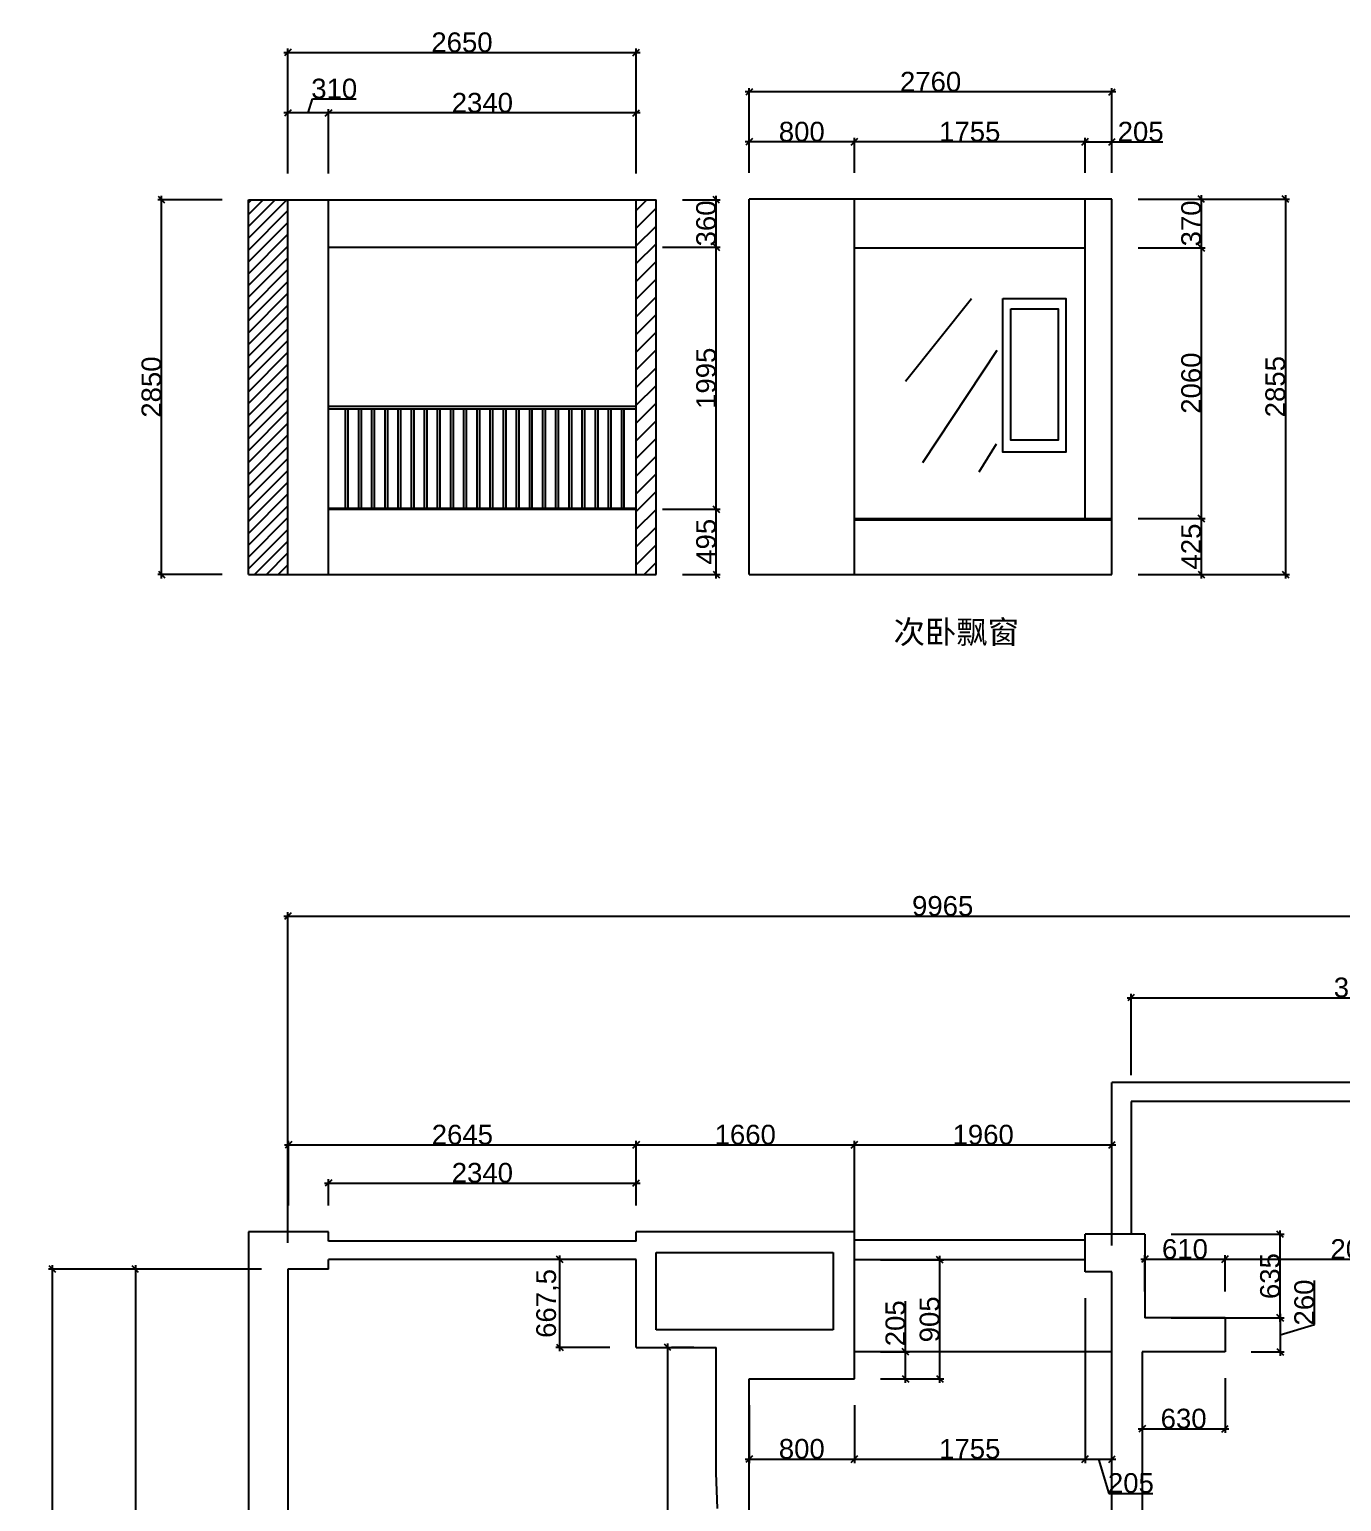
# Model space of a CAD drawing. Header units: millimetres. Extents: x -1666 to 220555, y -7114 to 28673.
# Drawn here: x -1666 to 8317, y 5387 to 16586 of the extents above; entities that cross this region are included whole.
import ezdxf

# ---------------------------------------------------------------- set-up
doc = ezdxf.new("R2010")
doc.units = ezdxf.units.MM
doc.header["$LTSCALE"] = 80
doc.styles.add('MtXpl_', font='')
doc.styles.get("Standard").update_dxf_attribs({"font": 'arial.ttf'})
doc.styles.get('MtXpl_').set_extended_font_data('SimSun')
doc.dimstyles.new('ISO-25', dxfattribs={"dimtxt": 150, "dimasz": 50, "dimexe": 30, "dimexo": 200, "dimtad": 1, "dimtxsty": 'Standard', "dimblk": 'OBLIQUE', "dimcen": 2.5, "dimdle": 30, "dimclrd": 3, "dimclre": 3, "dimclrt": 3, "dimadec": 0, "dimazin": 0, "dimtfac": 1, "dimtmove": 0, "dimatfit": 3, "dimfxl": 1, "dimtfillclr": 3, "dimarcsym": 0})

# ---------------------------------------------------------------- blocks, each defined once
blk = doc.blocks.new('_Oblique')
at = {"color": 0, "linetype": 'ByBlock', "lineweight": -2}
blk.add_line((-0.5, -0.5), (0.5, 0.5), dxfattribs=at)
blk = doc.blocks.new('*D1')
at = {"color": 3, "lineweight": -2, "transparency": 16777216}
for p, q in [((6770, 15295), (7920, 15295)), ((7890, 15325), (7890, 12410)), ((6770, 12440), (7920, 12440))]:
    blk.add_line(p, q, dxfattribs=at)
at = {"layer": 'Defpoints', "color": 0, "transparency": 16777216}
for p in [(6570, 15295), (6570, 12440), (7890, 12440)]:
    blk.add_point(p, dxfattribs=at)
at = {"color": 3, "lineweight": -2, "transparency": 16777216, "xscale": 50, "yscale": 50, "zscale": 50}
for p, rotation in [((7890, 15295), 90), ((7890, 12440), 270)]:
    blk.add_blockref('_Oblique', p, dxfattribs=dict(at, rotation=rotation))
at = {"color": 3, "transparency": 16777216, "insert": (7813, 13868), "char_height": 150, "attachment_point": 5, "rotation": 90}
blk.add_mtext('2855', dxfattribs=at)
blk = doc.blocks.new('*D3')
at = {"color": 3, "lineweight": -2, "transparency": 16777216}
for p, q in [((6365, 15495), (6365, 15760)), ((6365, 15730), (6600, 15730)), ((6570, 15495), (6570, 15760)), ((6570, 15730), (6956, 15730))]:
    blk.add_line(p, q, dxfattribs=at)
at = {"layer": 'Defpoints', "color": 0, "transparency": 16777216}
for p in [(6365, 15730), (6365, 15295), (6570, 15295)]:
    blk.add_point(p, dxfattribs=at)
at = {"color": 3, "lineweight": -2, "transparency": 16777216, "xscale": 50, "yscale": 50, "zscale": 50, "rotation": 180}
blk.add_blockref('_Oblique', (6365, 15730), dxfattribs=at)
at = {"color": 3, "lineweight": -2, "transparency": 16777216, "xscale": 50, "yscale": 50, "zscale": 50}
blk.add_blockref('_Oblique', (6570, 15730), dxfattribs=at)
at = {"color": 3, "transparency": 16777216, "insert": (6788, 15807), "char_height": 150, "attachment_point": 5}
blk.add_mtext('205', dxfattribs=at)
blk = doc.blocks.new('*D4')
at = {"color": 3, "lineweight": -2, "transparency": 16777216}
for p, q in [((6395, 15730), (4580, 15730)), ((4610, 15495), (4610, 15760)), ((6365, 15495), (6365, 15760))]:
    blk.add_line(p, q, dxfattribs=at)
at = {"layer": 'Defpoints', "color": 0, "transparency": 16777216}
for p in [(4610, 15730), (4610, 15295), (6365, 15295)]:
    blk.add_point(p, dxfattribs=at)
at = {"color": 3, "lineweight": -2, "transparency": 16777216, "xscale": 50, "yscale": 50, "zscale": 50, "rotation": 180}
blk.add_blockref('_Oblique', (4610, 15730), dxfattribs=at)
at = {"color": 3, "lineweight": -2, "transparency": 16777216, "xscale": 50, "yscale": 50, "zscale": 50}
blk.add_blockref('_Oblique', (6365, 15730), dxfattribs=at)
at = {"color": 3, "transparency": 16777216, "insert": (5488, 15807), "char_height": 150, "attachment_point": 5}
blk.add_mtext('1755', dxfattribs=at)
blk = doc.blocks.new('*D5')
at = {"color": 3, "lineweight": -2, "transparency": 16777216}
for p, q in [((4640, 15730), (3780, 15730)), ((3810, 15495), (3810, 15760)), ((4610, 15495), (4610, 15760))]:
    blk.add_line(p, q, dxfattribs=at)
at = {"layer": 'Defpoints', "color": 0, "transparency": 16777216}
for p in [(3810, 15730), (3810, 15295), (4610, 15295)]:
    blk.add_point(p, dxfattribs=at)
at = {"color": 3, "lineweight": -2, "transparency": 16777216, "xscale": 50, "yscale": 50, "zscale": 50, "rotation": 180}
blk.add_blockref('_Oblique', (3810, 15730), dxfattribs=at)
at = {"color": 3, "lineweight": -2, "transparency": 16777216, "xscale": 50, "yscale": 50, "zscale": 50}
blk.add_blockref('_Oblique', (4610, 15730), dxfattribs=at)
at = {"color": 3, "transparency": 16777216, "insert": (4210, 15807), "char_height": 150, "attachment_point": 5}
blk.add_mtext('800', dxfattribs=at)
blk = doc.blocks.new('*D6')
at = {"color": 3, "lineweight": -2, "transparency": 16777216}
for p, q in [((7250, 12410), (7250, 12895)), ((6770, 12865), (7280, 12865)), ((6770, 12440), (7280, 12440))]:
    blk.add_line(p, q, dxfattribs=at)
at = {"layer": 'Defpoints', "color": 0, "transparency": 16777216}
for p in [(6570, 12865), (7250, 12865), (6570, 12440)]:
    blk.add_point(p, dxfattribs=at)
at = {"color": 3, "lineweight": -2, "transparency": 16777216, "xscale": 50, "yscale": 50, "zscale": 50}
for p, rotation in [((7250, 12865), 90), ((7250, 12440), 270)]:
    blk.add_blockref('_Oblique', p, dxfattribs=dict(at, rotation=rotation))
at = {"color": 3, "transparency": 16777216, "insert": (7173, 12652), "char_height": 150, "attachment_point": 5, "rotation": 90}
blk.add_mtext('425', dxfattribs=at)
blk = doc.blocks.new('*D7')
at = {"color": 3, "lineweight": -2, "transparency": 16777216}
for p, q in [((6770, 14925), (7280, 14925)), ((7250, 12835), (7250, 14955)), ((6770, 12865), (7280, 12865))]:
    blk.add_line(p, q, dxfattribs=at)
at = {"layer": 'Defpoints', "color": 0, "transparency": 16777216}
for p in [(6570, 14925), (7250, 14925), (6570, 12865)]:
    blk.add_point(p, dxfattribs=at)
at = {"color": 3, "lineweight": -2, "transparency": 16777216, "xscale": 50, "yscale": 50, "zscale": 50}
for p, rotation in [((7250, 14925), 90), ((7250, 12865), 270)]:
    blk.add_blockref('_Oblique', p, dxfattribs=dict(at, rotation=rotation))
at = {"color": 3, "transparency": 16777216, "insert": (7173, 13895), "char_height": 150, "attachment_point": 5, "rotation": 90}
blk.add_mtext('2060', dxfattribs=at)
blk = doc.blocks.new('*D8')
at = {"color": 3, "lineweight": -2, "transparency": 16777216}
for p, q in [((6770, 15295), (7280, 15295)), ((7250, 14895), (7250, 15325)), ((6770, 14925), (7280, 14925))]:
    blk.add_line(p, q, dxfattribs=at)
at = {"layer": 'Defpoints', "color": 0, "transparency": 16777216}
for p in [(6570, 15295), (7250, 15295), (6570, 14925)]:
    blk.add_point(p, dxfattribs=at)
at = {"color": 3, "lineweight": -2, "transparency": 16777216, "xscale": 50, "yscale": 50, "zscale": 50}
for p, rotation in [((7250, 15295), 90), ((7250, 14925), 270)]:
    blk.add_blockref('_Oblique', p, dxfattribs=dict(at, rotation=rotation))
at = {"color": 3, "transparency": 16777216, "insert": (7173, 15110), "char_height": 150, "attachment_point": 5, "rotation": 90}
blk.add_mtext('370', dxfattribs=at)
blk = doc.blocks.new('*D9')
at = {"color": 3, "lineweight": -2, "transparency": 16777216}
for p, q in [((3810, 15495), (3810, 16140)), ((6570, 15495), (6570, 16140)), ((6600, 16110), (3780, 16110))]:
    blk.add_line(p, q, dxfattribs=at)
at = {"layer": 'Defpoints', "color": 0, "transparency": 16777216}
for p in [(3810, 16110), (3810, 15295), (6570, 15295)]:
    blk.add_point(p, dxfattribs=at)
at = {"color": 3, "lineweight": -2, "transparency": 16777216, "xscale": 50, "yscale": 50, "zscale": 50, "rotation": 180}
blk.add_blockref('_Oblique', (3810, 16110), dxfattribs=at)
at = {"color": 3, "lineweight": -2, "transparency": 16777216, "xscale": 50, "yscale": 50, "zscale": 50}
blk.add_blockref('_Oblique', (6570, 16110), dxfattribs=at)
at = {"color": 3, "transparency": 16777216, "insert": (5190, 16187), "char_height": 150, "attachment_point": 5}
blk.add_mtext('2760', dxfattribs=at)
blk = doc.blocks.new('*D11')
at = {"color": 3, "lineweight": -2, "transparency": 16777216}
for p, q in [((275, 8100), (2980, 8100)), ((305, 7640), (305, 8130)), ((2950, 7640), (2950, 8130))]:
    blk.add_line(p, q, dxfattribs=at)
at = {"layer": 'Defpoints', "color": 0, "transparency": 16777216}
for p in [(2950, 8100), (305, 7440), (2950, 7440)]:
    blk.add_point(p, dxfattribs=at)
at = {"color": 3, "lineweight": -2, "transparency": 16777216, "xscale": 50, "yscale": 50, "zscale": 50, "rotation": 180}
blk.add_blockref('_Oblique', (305, 8100), dxfattribs=at)
at = {"color": 3, "lineweight": -2, "transparency": 16777216, "xscale": 50, "yscale": 50, "zscale": 50}
blk.add_blockref('_Oblique', (2950, 8100), dxfattribs=at)
at = {"color": 3, "transparency": 16777216, "insert": (1628, 8177), "char_height": 150, "attachment_point": 5}
blk.add_mtext('2645', dxfattribs=at)
blk = doc.blocks.new('*D12')
at = {"color": 3, "lineweight": -2, "transparency": 16777216}
for p, q in [((2920, 8100), (4640, 8100)), ((2950, 7640), (2950, 8130)), ((4610, 7425), (4610, 8130))]:
    blk.add_line(p, q, dxfattribs=at)
at = {"layer": 'Defpoints', "color": 0, "transparency": 16777216}
for p in [(4610, 8100), (2950, 7440), (4610, 7225)]:
    blk.add_point(p, dxfattribs=at)
at = {"color": 3, "lineweight": -2, "transparency": 16777216, "xscale": 50, "yscale": 50, "zscale": 50, "rotation": 180}
blk.add_blockref('_Oblique', (2950, 8100), dxfattribs=at)
at = {"color": 3, "lineweight": -2, "transparency": 16777216, "xscale": 50, "yscale": 50, "zscale": 50}
blk.add_blockref('_Oblique', (4610, 8100), dxfattribs=at)
at = {"color": 3, "transparency": 16777216, "insert": (3780, 8177), "char_height": 150, "attachment_point": 5}
blk.add_mtext('1660', dxfattribs=at)
blk = doc.blocks.new('*D13')
at = {"color": 3, "lineweight": -2, "transparency": 16777216}
for p, q in [((4580, 8100), (6600, 8100)), ((4610, 7425), (4610, 8130)), ((6570, 7335), (6570, 8130))]:
    blk.add_line(p, q, dxfattribs=at)
at = {"layer": 'Defpoints', "color": 0, "transparency": 16777216}
for p in [(6570, 8100), (4610, 7225), (6570, 7135)]:
    blk.add_point(p, dxfattribs=at)
at = {"color": 3, "lineweight": -2, "transparency": 16777216, "xscale": 50, "yscale": 50, "zscale": 50, "rotation": 180}
blk.add_blockref('_Oblique', (4610, 8100), dxfattribs=at)
at = {"color": 3, "lineweight": -2, "transparency": 16777216, "xscale": 50, "yscale": 50, "zscale": 50}
blk.add_blockref('_Oblique', (6570, 8100), dxfattribs=at)
at = {"color": 3, "transparency": 16777216, "insert": (5590, 8177), "char_height": 150, "attachment_point": 5}
blk.add_mtext('1960', dxfattribs=at)
blk = doc.blocks.new('*D14')
at = {"color": 3, "lineweight": -2, "transparency": 16777216}
for p, q in [((6685, 9220), (10295, 9220)), ((6715, 8630), (6715, 9250)), ((10265, 8630), (10265, 9250))]:
    blk.add_line(p, q, dxfattribs=at)
at = {"layer": 'Defpoints', "color": 0, "transparency": 16777216}
for p in [(10265, 9220), (6715, 8430), (10265, 8430)]:
    blk.add_point(p, dxfattribs=at)
at = {"color": 3, "lineweight": -2, "transparency": 16777216, "xscale": 50, "yscale": 50, "zscale": 50, "rotation": 180}
blk.add_blockref('_Oblique', (6715, 9220), dxfattribs=at)
at = {"color": 3, "lineweight": -2, "transparency": 16777216, "xscale": 50, "yscale": 50, "zscale": 50}
blk.add_blockref('_Oblique', (10265, 9220), dxfattribs=at)
at = {"color": 3, "transparency": 16777216, "insert": (8490, 9297), "char_height": 150, "attachment_point": 5}
blk.add_mtext('3550', dxfattribs=at)
blk = doc.blocks.new('*D37')
at = {"color": 3, "lineweight": -2, "transparency": 16777216}
for p, q in [((-860, 7185), (-860, 2955)), ((100, 7155), (-890, 7155)), ((100, 2985), (-890, 2985))]:
    blk.add_line(p, q, dxfattribs=at)
at = {"layer": 'Defpoints', "color": 0, "transparency": 16777216}
for p in [(300, 7155), (-860, 2985), (300, 2985)]:
    blk.add_point(p, dxfattribs=at)
at = {"color": 3, "lineweight": -2, "transparency": 16777216, "xscale": 50, "yscale": 50, "zscale": 50}
for p, rotation in [((-860, 7155), 90), ((-860, 2985), 270)]:
    blk.add_blockref('_Oblique', p, dxfattribs=dict(at, rotation=rotation))
at = {"color": 3, "transparency": 16777216, "insert": (-937, 5070), "char_height": 150, "attachment_point": 5, "rotation": 90}
blk.add_mtext('4170', dxfattribs=at)
blk = doc.blocks.new('*D40')
at = {"color": 3, "lineweight": -2, "transparency": 16777216}
for p, q in [((-1490, 270), (-1490, 7185)), ((100, 7155), (-1520, 7155)), ((100, 300), (-1520, 300))]:
    blk.add_line(p, q, dxfattribs=at)
at = {"layer": 'Defpoints', "color": 0, "transparency": 16777216}
for p in [(-1490, 7155), (300, 7155), (300, 300)]:
    blk.add_point(p, dxfattribs=at)
at = {"color": 3, "lineweight": -2, "transparency": 16777216, "xscale": 50, "yscale": 50, "zscale": 50}
for p, rotation in [((-1490, 7155), 90), ((-1490, 300), 270)]:
    blk.add_blockref('_Oblique', p, dxfattribs=dict(at, rotation=rotation))
at = {"color": 3, "transparency": 16777216, "insert": (-1567, 3728), "char_height": 150, "attachment_point": 5, "rotation": 90}
blk.add_mtext('6855', dxfattribs=at)
blk = doc.blocks.new('*D58')
at = {"color": 3, "lineweight": -2, "transparency": 16777216}
for p, q in [((3190, 3290), (3190, 6590)), ((3390, 6560), (3220, 6560)), ((3370, 3320), (3160, 3320))]:
    blk.add_line(p, q, dxfattribs=at)
at = {"layer": 'Defpoints', "color": 0, "transparency": 16777216}
for p in [(3190, 6560), (3190, 6560), (3570, 3320)]:
    blk.add_point(p, dxfattribs=at)
at = {"color": 3, "lineweight": -2, "transparency": 16777216, "xscale": 50, "yscale": 50, "zscale": 50}
for p, rotation in [((3190, 6560), 90), ((3190, 3320), 270)]:
    blk.add_blockref('_Oblique', p, dxfattribs=dict(at, rotation=rotation))
at = {"color": 3, "transparency": 16777216, "insert": (3113, 4940), "char_height": 150, "attachment_point": 5, "rotation": 90}
blk.add_mtext('3240', dxfattribs=at)
blk = doc.blocks.new('*D59')
at = {"color": 3, "lineweight": -2, "transparency": 16777216}
for p, q in [((2750, 7228), (2340, 7228)), ((2370, 6530), (2370, 7258)), ((2750, 6560), (2340, 6560))]:
    blk.add_line(p, q, dxfattribs=at)
at = {"layer": 'Defpoints', "color": 0, "transparency": 16777216}
for p in [(2370, 7228), (2950, 7228), (2950, 6560)]:
    blk.add_point(p, dxfattribs=at)
at = {"color": 3, "lineweight": -2, "transparency": 16777216, "xscale": 50, "yscale": 50, "zscale": 50}
for p, rotation in [((2370, 7228), 90), ((2370, 6560), 270)]:
    blk.add_blockref('_Oblique', p, dxfattribs=dict(at, rotation=rotation))
at = {"color": 3, "transparency": 16777216, "insert": (2279, 6894), "char_height": 150, "attachment_point": 5, "rotation": 90}
blk.add_mtext('667,5', dxfattribs=at)
blk = doc.blocks.new('*D63')
at = {"color": 3, "lineweight": -2, "transparency": 16777216}
for p, q in [((3810, 6120), (3810, 5680)), ((4610, 6120), (4610, 5680)), ((3780, 5710), (4640, 5710))]:
    blk.add_line(p, q, dxfattribs=at)
at = {"layer": 'Defpoints', "color": 0, "transparency": 16777216}
for p in [(3810, 6320), (4610, 6320), (4610, 5710)]:
    blk.add_point(p, dxfattribs=at)
at = {"color": 3, "lineweight": -2, "transparency": 16777216, "xscale": 50, "yscale": 50, "zscale": 50, "rotation": 180}
blk.add_blockref('_Oblique', (3810, 5710), dxfattribs=at)
at = {"color": 3, "lineweight": -2, "transparency": 16777216, "xscale": 50, "yscale": 50, "zscale": 50}
blk.add_blockref('_Oblique', (4610, 5710), dxfattribs=at)
at = {"color": 3, "transparency": 16777216, "insert": (4210, 5787), "char_height": 150, "attachment_point": 5}
blk.add_mtext('800', dxfattribs=at)
blk = doc.blocks.new('*D64')
at = {"color": 3, "lineweight": -2, "transparency": 16777216}
for p, q in [((6365, 6935), (6365, 5680)), ((4610, 6120), (4610, 5680)), ((4580, 5710), (6395, 5710))]:
    blk.add_line(p, q, dxfattribs=at)
at = {"layer": 'Defpoints', "color": 0, "transparency": 16777216}
for p in [(6365, 7135), (4610, 6320), (6365, 5710)]:
    blk.add_point(p, dxfattribs=at)
at = {"color": 3, "lineweight": -2, "transparency": 16777216, "xscale": 50, "yscale": 50, "zscale": 50, "rotation": 180}
blk.add_blockref('_Oblique', (4610, 5710), dxfattribs=at)
at = {"color": 3, "lineweight": -2, "transparency": 16777216, "xscale": 50, "yscale": 50, "zscale": 50}
blk.add_blockref('_Oblique', (6365, 5710), dxfattribs=at)
at = {"color": 3, "transparency": 16777216, "insert": (5488, 5787), "char_height": 150, "attachment_point": 5}
blk.add_mtext('1755', dxfattribs=at)
blk = doc.blocks.new('*D65')
at = {"color": 3, "lineweight": -2, "transparency": 16777216}
for p, q in [((6365, 6935), (6365, 5680)), ((6335, 5710), (6600, 5710)), ((6468, 5710), (6546, 5449)), ((6570, 5520), (6570, 5680)), ((6546, 5449), (6882, 5449))]:
    blk.add_line(p, q, dxfattribs=at)
at = {"layer": 'Defpoints', "color": 0, "transparency": 16777216}
for p in [(6365, 7135), (6570, 5720), (6570, 5710)]:
    blk.add_point(p, dxfattribs=at)
at = {"color": 3, "lineweight": -2, "transparency": 16777216, "xscale": 50, "yscale": 50, "zscale": 50, "rotation": 180}
blk.add_blockref('_Oblique', (6365, 5710), dxfattribs=at)
at = {"color": 3, "lineweight": -2, "transparency": 16777216, "xscale": 50, "yscale": 50, "zscale": 50}
blk.add_blockref('_Oblique', (6570, 5710), dxfattribs=at)
at = {"color": 3, "transparency": 16777216, "insert": (6714, 5527), "char_height": 150, "attachment_point": 5}
blk.add_mtext('205', dxfattribs=at)
blk = doc.blocks.new('*D66')
at = {"color": 3, "lineweight": -2, "transparency": 16777216}
for p, q in [((4810, 7225), (5290, 7225)), ((5260, 6290), (5260, 7255)), ((4810, 6320), (5290, 6320))]:
    blk.add_line(p, q, dxfattribs=at)
at = {"layer": 'Defpoints', "color": 0, "transparency": 16777216}
for p in [(4610, 7225), (5260, 7225), (4610, 6320)]:
    blk.add_point(p, dxfattribs=at)
at = {"color": 3, "lineweight": -2, "transparency": 16777216, "xscale": 50, "yscale": 50, "zscale": 50}
for p, rotation in [((5260, 7225), 90), ((5260, 6320), 270)]:
    blk.add_blockref('_Oblique', p, dxfattribs=dict(at, rotation=rotation))
at = {"color": 3, "transparency": 16777216, "insert": (5183, 6773), "char_height": 150, "attachment_point": 5, "rotation": 90}
blk.add_mtext('905', dxfattribs=at)
blk = doc.blocks.new('*D67')
at = {"color": 3, "lineweight": -2, "transparency": 16777216}
for p, q in [((5000, 6525), (5000, 6911)), ((4810, 6525), (5030, 6525)), ((5000, 6290), (5000, 6525)), ((4810, 6320), (5030, 6320))]:
    blk.add_line(p, q, dxfattribs=at)
at = {"layer": 'Defpoints', "color": 0, "transparency": 16777216}
for p in [(4610, 6525), (5000, 6525), (4610, 6320)]:
    blk.add_point(p, dxfattribs=at)
at = {"color": 3, "lineweight": -2, "transparency": 16777216, "xscale": 50, "yscale": 50, "zscale": 50}
for p, rotation in [((5000, 6525), 90), ((5000, 6320), 270)]:
    blk.add_blockref('_Oblique', p, dxfattribs=dict(at, rotation=rotation))
at = {"color": 3, "transparency": 16777216, "insert": (4923, 6743), "char_height": 150, "attachment_point": 5, "rotation": 90}
blk.add_mtext('205', dxfattribs=at)
blk = doc.blocks.new('*D81')
at = {"color": 3, "lineweight": -2, "transparency": 16777216}
for p, q in [((10465, 6525), (10900, 6525)), ((10870, 3560), (10870, 6555)), ((7000, 3590), (10900, 3590))]:
    blk.add_line(p, q, dxfattribs=at)
at = {"layer": 'Defpoints', "color": 0, "transparency": 16777216}
for p in [(10265, 6525), (10870, 6525), (6800, 3590)]:
    blk.add_point(p, dxfattribs=at)
at = {"color": 3, "lineweight": -2, "transparency": 16777216, "xscale": 50, "yscale": 50, "zscale": 50}
for p, rotation in [((10870, 6525), 90), ((10870, 3590), 270)]:
    blk.add_blockref('_Oblique', p, dxfattribs=dict(at, rotation=rotation))
at = {"color": 3, "transparency": 16777216, "insert": (10793, 5057), "char_height": 150, "attachment_point": 5, "rotation": 90}
blk.add_mtext('2935', dxfattribs=at)
blk = doc.blocks.new('*D84')
at = {"color": 3, "lineweight": -2, "transparency": 16777216}
for p, q in [((6790, 7230), (7460, 7230)), ((6820, 6985), (6820, 7260)), ((7430, 6985), (7430, 7260))]:
    blk.add_line(p, q, dxfattribs=at)
at = {"layer": 'Defpoints', "color": 0, "transparency": 16777216}
for p in [(7430, 7230), (6820, 6785), (7430, 6785)]:
    blk.add_point(p, dxfattribs=at)
at = {"color": 3, "lineweight": -2, "transparency": 16777216, "xscale": 50, "yscale": 50, "zscale": 50, "rotation": 180}
blk.add_blockref('_Oblique', (6820, 7230), dxfattribs=at)
at = {"color": 3, "lineweight": -2, "transparency": 16777216, "xscale": 50, "yscale": 50, "zscale": 50}
blk.add_blockref('_Oblique', (7430, 7230), dxfattribs=at)
at = {"color": 3, "transparency": 16777216, "insert": (7125, 7307), "char_height": 150, "attachment_point": 5}
blk.add_mtext('610', dxfattribs=at)
blk = doc.blocks.new('*D85')
at = {"color": 3, "lineweight": -2, "transparency": 16777216}
for p, q in [((7400, 7230), (9530, 7230)), ((7430, 6985), (7430, 7260)), ((9500, 6985), (9500, 7260))]:
    blk.add_line(p, q, dxfattribs=at)
at = {"layer": 'Defpoints', "color": 0, "transparency": 16777216}
for p in [(9500, 7230), (7430, 6785), (9500, 6785)]:
    blk.add_point(p, dxfattribs=at)
at = {"color": 3, "lineweight": -2, "transparency": 16777216, "xscale": 50, "yscale": 50, "zscale": 50, "rotation": 180}
blk.add_blockref('_Oblique', (7430, 7230), dxfattribs=at)
at = {"color": 3, "lineweight": -2, "transparency": 16777216, "xscale": 50, "yscale": 50, "zscale": 50}
blk.add_blockref('_Oblique', (9500, 7230), dxfattribs=at)
at = {"color": 3, "transparency": 16777216, "insert": (8465, 7307), "char_height": 150, "attachment_point": 5}
blk.add_mtext('2070', dxfattribs=at)
blk = doc.blocks.new('*D87')
at = {"color": 3, "lineweight": -2, "transparency": 16777216}
for p, q in [((6800, 6325), (6800, 5910)), ((7430, 6325), (7430, 5910)), ((6770, 5940), (7460, 5940))]:
    blk.add_line(p, q, dxfattribs=at)
at = {"layer": 'Defpoints', "color": 0, "transparency": 16777216}
for p in [(6800, 6525), (7430, 6525), (7430, 5940)]:
    blk.add_point(p, dxfattribs=at)
at = {"color": 3, "lineweight": -2, "transparency": 16777216, "xscale": 50, "yscale": 50, "zscale": 50, "rotation": 180}
blk.add_blockref('_Oblique', (6800, 5940), dxfattribs=at)
at = {"color": 3, "lineweight": -2, "transparency": 16777216, "xscale": 50, "yscale": 50, "zscale": 50}
blk.add_blockref('_Oblique', (7430, 5940), dxfattribs=at)
at = {"color": 3, "transparency": 16777216, "insert": (7115, 6017), "char_height": 150, "attachment_point": 5}
blk.add_mtext('630', dxfattribs=at)
blk = doc.blocks.new('*D88')
at = {"color": 3, "lineweight": -2, "transparency": 16777216}
for p, q in [((7020, 7420), (7880, 7420)), ((7850, 6755), (7850, 7450)), ((7020, 6785), (7880, 6785))]:
    blk.add_line(p, q, dxfattribs=at)
at = {"layer": 'Defpoints', "color": 0, "transparency": 16777216}
for p in [(6820, 7420), (7850, 7420), (6820, 6785)]:
    blk.add_point(p, dxfattribs=at)
at = {"color": 3, "lineweight": -2, "transparency": 16777216, "xscale": 50, "yscale": 50, "zscale": 50}
for p, rotation in [((7850, 7420), 90), ((7850, 6785), 270)]:
    blk.add_blockref('_Oblique', p, dxfattribs=dict(at, rotation=rotation))
at = {"color": 3, "transparency": 16777216, "insert": (7773, 7102), "char_height": 150, "attachment_point": 5, "rotation": 90}
blk.add_mtext('635', dxfattribs=at)
blk = doc.blocks.new('*D111')
at = {"color": 3, "lineweight": -2, "transparency": 16777216}
for p, q in [((8111, 6733), (8111, 7068)), ((7020, 6785), (7880, 6785)), ((7850, 6815), (7850, 6495)), ((7850, 6655), (8111, 6733)), ((7630, 6525), (7880, 6525))]:
    blk.add_line(p, q, dxfattribs=at)
at = {"layer": 'Defpoints', "color": 0, "transparency": 16777216}
for p in [(6820, 6785), (7430, 6525), (7850, 6525)]:
    blk.add_point(p, dxfattribs=at)
at = {"color": 3, "lineweight": -2, "transparency": 16777216, "xscale": 50, "yscale": 50, "zscale": 50}
for p, rotation in [((7850, 6785), 90), ((7850, 6525), 270)]:
    blk.add_blockref('_Oblique', p, dxfattribs=dict(at, rotation=rotation))
at = {"color": 3, "transparency": 16777216, "insert": (8033, 6901), "char_height": 150, "attachment_point": 5, "rotation": 90}
blk.add_mtext('260', dxfattribs=at)
blk = doc.blocks.new('*D112')
at = {"color": 3, "lineweight": -2, "transparency": 16777216}
for p, q in [((300, 7355), (300, 9870)), ((10265, 8630), (10265, 9870)), ((270, 9840), (10295, 9840))]:
    blk.add_line(p, q, dxfattribs=at)
at = {"layer": 'Defpoints', "color": 0, "transparency": 16777216}
for p in [(10265, 9840), (10265, 8430), (300, 7155)]:
    blk.add_point(p, dxfattribs=at)
at = {"color": 3, "lineweight": -2, "transparency": 16777216, "xscale": 50, "yscale": 50, "zscale": 50, "rotation": 180}
blk.add_blockref('_Oblique', (300, 9840), dxfattribs=at)
at = {"color": 3, "lineweight": -2, "transparency": 16777216, "xscale": 50, "yscale": 50, "zscale": 50}
blk.add_blockref('_Oblique', (10265, 9840), dxfattribs=at)
at = {"color": 3, "transparency": 16777216, "insert": (5282, 9917), "char_height": 150, "attachment_point": 5}
blk.add_mtext('9965', dxfattribs=at)
blk = doc.blocks.new('*D132')
at = {"color": 3, "lineweight": -2, "transparency": 16777216}
for p, q in [((610, 7640), (610, 7840)), ((2950, 7640), (2950, 7840)), ((580, 7810), (2980, 7810))]:
    blk.add_line(p, q, dxfattribs=at)
at = {"layer": 'Defpoints', "color": 0, "transparency": 16777216}
for p in [(2950, 7810), (610, 7440), (2950, 7440)]:
    blk.add_point(p, dxfattribs=at)
at = {"color": 3, "lineweight": -2, "transparency": 16777216, "xscale": 50, "yscale": 50, "zscale": 50, "rotation": 180}
blk.add_blockref('_Oblique', (610, 7810), dxfattribs=at)
at = {"color": 3, "lineweight": -2, "transparency": 16777216, "xscale": 50, "yscale": 50, "zscale": 50}
blk.add_blockref('_Oblique', (2950, 7810), dxfattribs=at)
at = {"color": 3, "transparency": 16777216, "insert": (1780, 7887), "char_height": 150, "attachment_point": 5}
blk.add_mtext('2340', dxfattribs=at)
blk = doc.blocks.new('*D133')
at = {"color": 3, "lineweight": -2, "transparency": 16777216}
for p, q in [((3150, 12935), (3590, 12935)), ((3560, 12410), (3560, 12965)), ((3302, 12440), (3590, 12440))]:
    blk.add_line(p, q, dxfattribs=at)
at = {"layer": 'Defpoints', "color": 0, "transparency": 16777216}
for p in [(2950, 12935), (3560, 12935), (3102, 12440)]:
    blk.add_point(p, dxfattribs=at)
at = {"color": 3, "lineweight": -2, "transparency": 16777216, "xscale": 50, "yscale": 50, "zscale": 50}
for p, rotation in [((3560, 12935), 90), ((3560, 12440), 270)]:
    blk.add_blockref('_Oblique', p, dxfattribs=dict(at, rotation=rotation))
at = {"color": 3, "transparency": 16777216, "insert": (3483, 12688), "char_height": 150, "attachment_point": 5, "rotation": 90}
blk.add_mtext('495', dxfattribs=at)
blk = doc.blocks.new('*D134')
at = {"color": 3, "lineweight": -2, "transparency": 16777216}
for p, q in [((3150, 14930), (3590, 14930)), ((3560, 12905), (3560, 14960)), ((3150, 12935), (3590, 12935))]:
    blk.add_line(p, q, dxfattribs=at)
at = {"layer": 'Defpoints', "color": 0, "transparency": 16777216}
for p in [(2950, 14930), (3560, 14930), (2950, 12935)]:
    blk.add_point(p, dxfattribs=at)
at = {"color": 3, "lineweight": -2, "transparency": 16777216, "xscale": 50, "yscale": 50, "zscale": 50}
for p, rotation in [((3560, 14930), 90), ((3560, 12935), 270)]:
    blk.add_blockref('_Oblique', p, dxfattribs=dict(at, rotation=rotation))
at = {"color": 3, "transparency": 16777216, "insert": (3483, 13932), "char_height": 150, "attachment_point": 5, "rotation": 90}
blk.add_mtext('1995', dxfattribs=at)
blk = doc.blocks.new('*D135')
at = {"color": 3, "lineweight": -2, "transparency": 16777216}
for p, q in [((3302, 15290), (3590, 15290)), ((3560, 14900), (3560, 15320)), ((3150, 14930), (3590, 14930))]:
    blk.add_line(p, q, dxfattribs=at)
at = {"layer": 'Defpoints', "color": 0, "transparency": 16777216}
for p in [(3102, 15290), (3560, 15290), (2950, 14930)]:
    blk.add_point(p, dxfattribs=at)
at = {"color": 3, "lineweight": -2, "transparency": 16777216, "xscale": 50, "yscale": 50, "zscale": 50}
for p, rotation in [((3560, 15290), 90), ((3560, 14930), 270)]:
    blk.add_blockref('_Oblique', p, dxfattribs=dict(at, rotation=rotation))
at = {"color": 3, "transparency": 16777216, "insert": (3483, 15110), "char_height": 150, "attachment_point": 5, "rotation": 90}
blk.add_mtext('360', dxfattribs=at)
blk = doc.blocks.new('*D136')
at = {"color": 3, "lineweight": -2, "transparency": 16777216}
for p, q in [((2980, 15950), (580, 15950)), ((610, 15490), (610, 15980)), ((2950, 15490), (2950, 15980))]:
    blk.add_line(p, q, dxfattribs=at)
at = {"layer": 'Defpoints', "color": 0, "transparency": 16777216}
for p in [(610, 15950), (610, 15290), (2950, 15290)]:
    blk.add_point(p, dxfattribs=at)
at = {"color": 3, "lineweight": -2, "transparency": 16777216, "xscale": 50, "yscale": 50, "zscale": 50, "rotation": 180}
blk.add_blockref('_Oblique', (610, 15950), dxfattribs=at)
at = {"color": 3, "lineweight": -2, "transparency": 16777216, "xscale": 50, "yscale": 50, "zscale": 50}
blk.add_blockref('_Oblique', (2950, 15950), dxfattribs=at)
at = {"color": 3, "transparency": 16777216, "insert": (1780, 16027), "char_height": 150, "attachment_point": 5}
blk.add_mtext('2340', dxfattribs=at)
blk = doc.blocks.new('*D137')
at = {"color": 3, "lineweight": -2, "transparency": 16777216}
for p, q in [((455, 15950), (487, 16058)), ((487, 16058), (819, 16058)), ((640, 15950), (270, 15950)), ((300, 15490), (300, 15980)), ((610, 15490), (610, 15980))]:
    blk.add_line(p, q, dxfattribs=at)
at = {"layer": 'Defpoints', "color": 0, "transparency": 16777216}
for p in [(300, 15950), (300, 15290), (610, 15290)]:
    blk.add_point(p, dxfattribs=at)
at = {"color": 3, "lineweight": -2, "transparency": 16777216, "xscale": 50, "yscale": 50, "zscale": 50, "rotation": 180}
blk.add_blockref('_Oblique', (300, 15950), dxfattribs=at)
at = {"color": 3, "lineweight": -2, "transparency": 16777216, "xscale": 50, "yscale": 50, "zscale": 50}
blk.add_blockref('_Oblique', (610, 15950), dxfattribs=at)
at = {"color": 3, "transparency": 16777216, "insert": (653, 16135), "char_height": 150, "attachment_point": 5}
blk.add_mtext('310', dxfattribs=at)
blk = doc.blocks.new('*D138')
at = {"color": 3, "lineweight": -2, "transparency": 16777216}
for p, q in [((270, 16410), (2980, 16410)), ((300, 15490), (300, 16440)), ((2950, 15490), (2950, 16440))]:
    blk.add_line(p, q, dxfattribs=at)
at = {"layer": 'Defpoints', "color": 0, "transparency": 16777216}
for p in [(2950, 16410), (300, 15290), (2950, 15290)]:
    blk.add_point(p, dxfattribs=at)
at = {"color": 3, "lineweight": -2, "transparency": 16777216, "xscale": 50, "yscale": 50, "zscale": 50, "rotation": 180}
blk.add_blockref('_Oblique', (300, 16410), dxfattribs=at)
at = {"color": 3, "lineweight": -2, "transparency": 16777216, "xscale": 50, "yscale": 50, "zscale": 50}
blk.add_blockref('_Oblique', (2950, 16410), dxfattribs=at)
at = {"color": 3, "transparency": 16777216, "insert": (1625, 16487), "char_height": 150, "attachment_point": 5}
blk.add_mtext('2650', dxfattribs=at)
blk = doc.blocks.new('*D139')
at = {"color": 3, "lineweight": -2, "transparency": 16777216}
for p, q in [((-200, 15290), (-690, 15290)), ((-660, 12410), (-660, 15320)), ((-200, 12440), (-690, 12440))]:
    blk.add_line(p, q, dxfattribs=at)
at = {"layer": 'Defpoints', "color": 0, "transparency": 16777216}
for p in [(-660, 15290), (0, 15290), (0, 12440)]:
    blk.add_point(p, dxfattribs=at)
at = {"color": 3, "lineweight": -2, "transparency": 16777216, "xscale": 50, "yscale": 50, "zscale": 50}
for p, rotation in [((-660, 15290), 90), ((-660, 12440), 270)]:
    blk.add_blockref('_Oblique', p, dxfattribs=dict(at, rotation=rotation))
at = {"color": 3, "transparency": 16777216, "insert": (-737, 13865), "char_height": 150, "attachment_point": 5, "rotation": 90}
blk.add_mtext('2850', dxfattribs=at)

msp = doc.modelspace()

# ---------------------------------------------------------------- hatches: boundary and pattern name
at = {"true_color": 0xcd2027}
h = msp.add_hatch(dxfattribs=at)
h.set_pattern_fill('ANSI31', color=242, scale=20)
h.paths.add_polyline_path([(0, 12440), (300, 12440), (300, 15290), (0, 15290)])
h = msp.add_hatch(dxfattribs=at)
h.set_pattern_fill('ANSI31', color=242, scale=30)
h.paths.add_polyline_path([(3101.554, 15290), (2950, 15290), (2950, 12440), (3101.554, 12440)])

# ---------------------------------------------------------------- linework, layer by layer
at = {"color": 41, "true_color": 0xf4ee51}
for p, q in [((0, 15290), (3101.554, 15290)), ((0, 12440), (0, 15290)), ((300, 12440), (300, 15290)), ((610, 12440), (610, 15290)), ((2950, 12440), (2950, 15290)), ((3101.554, 12440), (3101.554, 15290)), ((3810, 12440), (3810, 15295)), ((6570, 15295), (3810, 15295)), ((4610, 12440), (4610, 15295)), ((6365, 12865), (6365, 15295)), ((6570, 12440), (6570, 15295)), ((610, 14930), (2950, 14930)), ((4610, 14925), (6365, 14925)), ((5000, 13910), (5500, 14540)), ((5130, 13290), (5697.734, 14144.864)), ((610, 13720), (2950, 13720)), ((610, 13700), (2950, 13700)), ((740, 12935), (740, 13700)), ((760, 12935), (760, 13700)), ((840, 12935), (840, 13700)), ((860, 12935), (860, 13700)), ((940, 12935), (940, 13700)), ((960, 12935), (960, 13700)), ((1040, 12935), (1040, 13700)), ((1060, 12935), (1060, 13700)), ((1140, 12935), (1140, 13700)), ((1160, 12935), (1160, 13700)), ((1240, 12935), (1240, 13700)), ((1260, 12935), (1260, 13700)), ((1340, 12935), (1340, 13700)), ((1360, 12935), (1360, 13700)), ((1440, 12935), (1440, 13700)), ((1460, 12935), (1460, 13700)), ((1540, 12935), (1540, 13700)), ((1560, 12935), (1560, 13700)), ((1640, 12935), (1640, 13700)), ((1660, 12935), (1660, 13700)), ((1740, 12935), (1740, 13700)), ((1760, 12935), (1760, 13700)), ((1840, 12935), (1840, 13700)), ((1860, 12935), (1860, 13700)), ((1940, 12935), (1940, 13700)), ((1960, 12935), (1960, 13700)), ((2040, 12935), (2040, 13700)), ((2060, 12935), (2060, 13700)), ((2140, 12935), (2140, 13700)), ((2160, 12935), (2160, 13700)), ((2240, 12935), (2240, 13700)), ((2260, 12935), (2260, 13700)), ((2340, 12935), (2340, 13700)), ((2360, 12935), (2360, 13700)), ((2440, 12935), (2440, 13700)), ((2460, 12935), (2460, 13700)), ((2540, 12935), (2540, 13700)), ((2560, 12935), (2560, 13700)), ((2640, 12935), (2640, 13700)), ((2660, 12935), (2660, 13700)), ((2740, 12935), (2740, 13700)), ((2760, 12935), (2760, 13700)), ((2840, 12935), (2840, 13700)), ((2860, 12935), (2860, 13700)), ((5560, 13220), (5690.994, 13433.246)), ((610, 12945), (2950, 12945)), ((610, 12935), (2950, 12935)), ((4610, 12865), (6570, 12865)), ((4610, 12855), (6570, 12855)), ((0, 12440), (3101.554, 12440)), ((3810, 12440), (6570, 12440)), ((4610, 7225), (4610, 7440))]:
    msp.add_line(p, q, dxfattribs=at)
at = {"color": 2, "true_color": 0xf1eb1f}
for p, q in [((6570, 7420), (6570, 8575)), ((10505, 8575), (6570, 8575)), ((10265, 8430), (6715, 8430)), ((6715, 8430), (6715, 7420)), ((610, 7440), (0, 7440)), ((0, 7440), (0, 0)), ((610, 7367.5), (610, 7440)), ((4610, 7440), (2950, 7440)), ((2950, 7367.5), (2950, 7440)), ((4610, 7375), (4610, 7440)), ((6365, 7135), (6365, 7420)), ((6820, 7420), (6365, 7420)), ((6820, 7420), (6820, 6785)), ((2950, 7367.5), (610, 7367.5)), ((3101.554, 7282.668), (4447.574, 7282.668)), ((3101.554, 6692.938), (3101.554, 7282.668)), ((4447.574, 7282.668), (4447.574, 6692.938)), ((6365, 7375), (4610, 7375)), ((610, 7155), (610, 7227.5)), ((2950, 7227.5), (610, 7227.5)), ((2950, 6560), (2950, 7227.5)), ((6365, 7225), (4610, 7225)), ((4610, 6320), (4610, 7225)), ((300, 7155), (300, 2985)), ((610, 7155), (300, 7155)), ((6570, 7135), (6365, 7135)), ((6570, 3625), (6570, 7135)), ((7430, 6785), (6820, 6785)), ((7430, 6785), (7430, 6525)), ((4447.574, 6692.938), (3101.554, 6692.938)), ((2950, 6560), (3560, 6560)), ((3560, 5605), (3560, 6560)), ((6570, 6525), (4610, 6525)), ((7430, 6525), (6800, 6525)), ((6800, 6525), (6800, 3495)), ((3810, 3625), (3810, 6320)), ((3810, 6320), (4610, 6320)), ((3570, 5335), (3560, 5605))]:
    msp.add_line(p, q, dxfattribs=at)
at = {"color": 41, "true_color": 0xf4ee51}
for points in [[(5740, 14540), (6220, 14540), (6220, 13370), (5740, 13370)], [(5800, 14460), (6160, 14460), (6160, 13460), (5800, 13460)]]:
    msp.add_lwpolyline(points, close=True, dxfattribs=at)

# ---------------------------------------------------------------- texts
at = {"color": 41, "true_color": 0xf4ee51, "style": 'MtXpl_'}
msp.add_text('次卧飘窗', height=175, dxfattribs=at).set_placement((4908.268, 11914.693))

# ---------------------------------------------------------------- dimensions: what is measured, and where the dimension line sits
at = {"color": 41, "true_color": 0xf4ee51}
for base, p1, p2, picture, middle in [((2950, 16410), (300, 15290), (2950, 15290), '*D138', (1625, 16487.211)), ((3810, 16110), (6570, 15295), (3810, 15295), '*D9', (5190, 16187.211)), ((610, 15950), (2950, 15290), (610, 15290), '*D136', (1780, 16027.262)), ((10265, 9840), (300, 7155), (10265, 8430), '*D112', (5282.5, 9917.211)), ((10265, 9220), (6715, 8430), (10265, 8430), '*D14', (8490, 9297.262)), ((2950, 8100), (305, 7440), (2950, 7440), '*D11', (1627.5, 8177.211)), ((2950, 7810), (610, 7440), (2950, 7440), '*D132', (1780, 7887.262)), ((7430, 7230), (6820, 6785), (7430, 6785), '*D84', (7125, 7307.211)), ((7430, 5940), (6800, 6525), (7430, 6525), '*D87', (7115, 6017.262)), ((4610, 5710), (3810, 6320), (4610, 6320), '*D63', (4210, 5787.211))]:
    dim = msp.add_linear_dim(base=base, p1=p1, p2=p2, dimstyle='ISO-25', dxfattribs=at)
    dim.commit()
    dim.dimension.update_dxf_attribs({"geometry": picture, "text_midpoint": middle})
for base, p1, p2, picture, middle in [((300, 15950), (610, 15290), (300, 15290), '*D137', (487.897, 16134.837)), ((3810, 15730), (4610, 15295), (3810, 15295), '*D5', (4210, 15807.211)), ((4610, 15730), (6365, 15295), (4610, 15295), '*D4', (5487.5, 15807.211)), ((4610, 8100), (2950, 7440), (4610, 7225), '*D12', (3780, 8177.211)), ((6570, 8100), (4610, 7225), (6570, 7135), '*D13', (5590, 8177.211)), ((9500, 7230), (7430, 6785), (9500, 6785), '*D85', (8465, 7307.211)), ((6365, 5710), (4610, 6320), (6365, 7135), '*D64', (5487.5, 5787.211)), ((6570, 5710), (6365, 7135), (6570, 5720), '*D65', (6546.334, 5526.516))]:
    dim = msp.add_linear_dim(base=base, p1=p1, p2=p2, dimstyle='ISO-25', override={"dimtmove": 1}, dxfattribs=at)
    dim.commit()
    dim.dimension.update_dxf_attribs({"geometry": picture, "text_midpoint": middle})
dim = msp.add_linear_dim(base=(6365, 15730), p1=(6570, 15295), p2=(6365, 15295), dimstyle='ISO-25', dxfattribs=at)
dim.commit()
dim.dimension.update_dxf_attribs({"geometry": '*D3', "text_midpoint": (6788.173, 15730), "dimtype": 160})
for base, p1, p2, picture, middle in [((-660, 15290), (0, 12440), (0, 15290), '*D139', (-737.211, 13865)), ((7890, 12440), (6570, 15295), (6570, 12440), '*D1', (7812.789, 13867.5)), ((3560, 12935), (3101.554, 12440), (2950, 12935), '*D133', (3482.789, 12687.5)), ((7250, 12865), (6570, 12440), (6570, 12865), '*D6', (7172.789, 12652.5)), ((7850, 7420), (6820, 6785), (6820, 7420), '*D88', (7772.738, 7102.5)), ((-1490, 7155), (300, 300), (300, 7155), '*D40', (-1567.211, 3727.5)), ((-860, 2985), (300, 7155), (300, 2985), '*D37', (-937.211, 5070)), ((2370, 7227.5), (2950, 6560), (2950, 7227.5), '*D59', (2279.232, 6893.75)), ((5260, 7225), (4610, 6320), (4610, 7225), '*D66', (5182.789, 6772.5)), ((5000, 6525), (4610, 6320), (4610, 6525), '*D67', (4922.789, 6743.173))]:
    dim = msp.add_linear_dim(base=base, p1=p1, p2=p2, angle=90, dimstyle='ISO-25', dxfattribs=at)
    dim.commit()
    dim.dimension.update_dxf_attribs({"geometry": picture, "text_midpoint": middle})
for base, p1, p2, picture, middle in [((3560, 15290), (2950, 14930), (3101.554, 15290), '*D135', (3482.738, 15110)), ((7250, 15295), (6570, 14925), (6570, 15295), '*D8', (7172.738, 15110)), ((3560, 14930), (2950, 12935), (2950, 14930), '*D134', (3482.789, 13932.5)), ((7250, 14925), (6570, 12865), (6570, 14925), '*D7', (7172.789, 13895)), ((7850, 6525), (6820, 6785), (7430, 6525), '*D111', (8033.484, 6733.834)), ((3190, 6560), (3570, 3320), (3190, 6560), '*D58', (3112.738, 4940)), ((10870, 6525), (6800, 3590), (10265, 6525), '*D81', (10792.738, 5057.5))]:
    dim = msp.add_linear_dim(base=base, p1=p1, p2=p2, angle=90, dimstyle='ISO-25', override={"dimtmove": 1}, dxfattribs=at)
    dim.commit()
    dim.dimension.update_dxf_attribs({"geometry": picture, "text_midpoint": middle})

doc.saveas('drawing.dxf')
